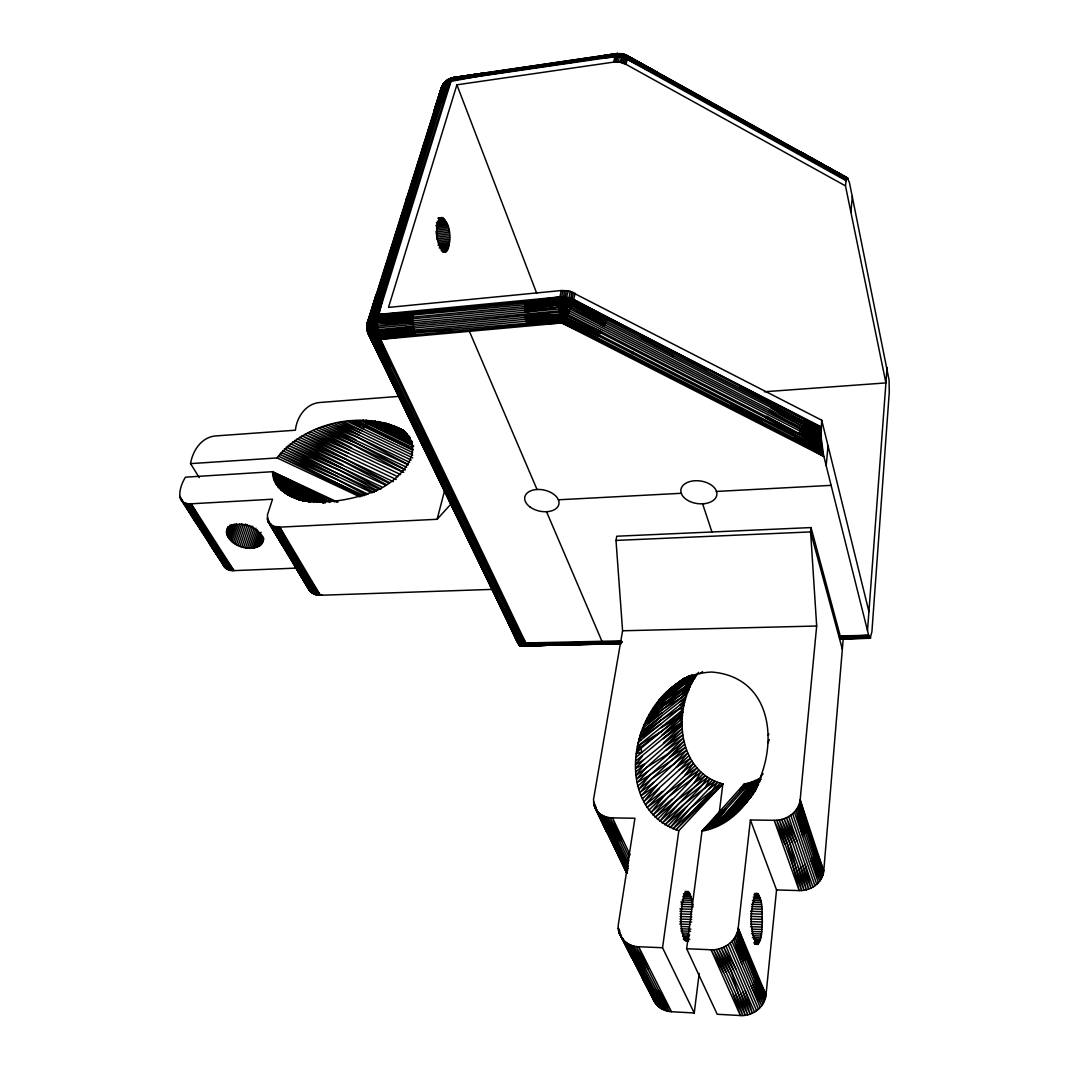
<?xml version="1.0" encoding="UTF-8"?>
<svg xmlns="http://www.w3.org/2000/svg" width="1069" height="1069" viewBox="0 0 1069 1069"><rect width="100%" height="100%" fill="white"/><g stroke="black" fill="none" stroke-linecap="round" stroke-linejoin="round"><path stroke-width="1.5" d="M621.276 54.105L616.96 53.584L453.831 77.489L449.675 78.745L445.853 81.658L449.661 78.759L452.775 77.97L482.667 73.347M719.143 813.603L722.858 783.938C675.541 771.324 672.12 706.088 698.538 672.374M762.371 921.999C761.489 912.873 763.894 899.871 756.745 893.296C749.396 907.728 749.035 930.618 757.24 944.502C762.905 939.09 761.422 929.268 762.371 921.999L750.826 921.585M828.649 167.793L847.329 177.761L849.467 182.679L889.074 379.976L889.274 392.243L871.903 631.792L870.206 638.273L868.669 635.293L823.464 454.819L820.979 435.911L821.727 420.224L570.165 291.289L561.359 290.527L388.501 307.404L456.904 84.812L613.686 62.109L620.02 62.243L626.006 64.367L845.485 185.872L885.92 382.916L764.375 391.762M616.88 851.405L626.634 872.491L594.952 807.603L593.482 799.706L622.586 630.777L615.998 540.42L616.76 536.224L811.037 527.565L810.596 531.921L816.676 626.02L800.16 799.853C798.824 812.28 786.076 820.658 774.17 820.324L750.411 819.976L776.548 889.929L766.005 994.865C764.829 1007.225 752.482 1016.405 740.389 1015.537L717.205 1014.254L686.659 948.737L702.012 831.094C775.132 818.72 799.906 679.162 711.807 672.054C637.271 674.499 601.272 804.329 678.828 830.693L722.858 783.938L712.622 790.071L690.547 808.03L670.196 827.713L686.672 806.694L712.368 780.183M441.577 217.501C433.386 225.305 435.551 246.364 445.412 252.017C452.628 244.988 451.693 217.007 438.343 217.876M491.58 589.407L320.353 595.273L315.529 594.738L309.703 590.943L268.172 521.846L267.384 515.017L272.542 499.21L191.164 503.806C174.194 505.036 179.792 485.914 185.498 477.162L272.475 471.696L337.096 501.896M845.485 185.872L846.14 179.686L657.194 74.937L625.726 58.568L615.797 56.457C613.873 53.811 619.659 53.423 616.96 53.584M620.621 643.632L520.817 645.89L519.146 645.035L368.578 334.383L367.014 329.038L367.215 323.386L376.047 295.031M821.072 426.772L568.721 297.703L561.626 296.835L559.608 298.358L378.132 315.783C367.709 318.148 362.177 333.007 373.014 338.432L521.512 645.743L545.444 645.275M376.622 293.895L366.934 325.791M381.793 361.563L368.578 334.383C365.692 328.036 373.816 324.201 377.437 320.566L385.081 288.75L450.183 80.736L481.264 74.883L619.192 54.559L627.423 56.67L686.846 89.689M573.532 292.438L572.102 298.866L573.345 301.017L821.005 427.44L573.692 299.614L559.889 296.941L378.506 314.406L374.15 315.462L377.344 325.323C373.803 327.702 368.858 331.069 369.58 335.947C366.266 330.922 372.84 326.139 376.595 323.72L377.437 320.566L375.272 315.008L381.994 289.619L446.815 82.179L480.876 75.739L619.085 55.281L625.459 56.804L657.194 74.937M621.183 643.632L519.922 645.836L370.462 336.468L372.373 331.778L376.756 327.849L377.424 325.992L376.595 323.72M821.446 442.005L568.574 312.683L561.145 312.081L377.811 329.68L373.495 333.194L371.651 337.697L383.45 363.34M483.188 73.186L451.88 77.943L447.617 79.868L444.45 83.649L371.237 316.852C369.233 323.466 374.056 330.735 378.92 334.944L562.027 317.827L564.86 318.415L571.046 307.471L572.703 299.814M440.642 91.84L441.056 91.279L440.695 92.883L441.711 86.763L445.118 82.754L444.504 83.983C438.21 90.745 446.227 78.919 449.661 78.759M616.826 61.908L617.869 53.517L453.283 77.649C455.741 77.048 447.497 78.839 447.203 81.939M867.507 630.643L887.07 367.469M566.637 290.608L561.412 310.17L560.463 318.295L561.826 322.945L823.865 456.49L793.198 439.466L562.775 321.796L526.322 323.266L378.212 336.2C373.161 331.751 368.124 324.735 370.168 317.707L378.306 291.864L371.237 316.852C364.048 322.223 366.72 333.408 373.014 338.432L384.519 364.075L520.817 645.89L525.801 642.977L621.49 640.839M843.16 639.503L823.745 870.994C822.689 882.86 810.583 891.118 799.184 890.584L776.548 889.929M571.875 291.81L568.574 312.683L566.891 311.226L559.621 309.93L559.181 308.954L559.221 301.565L560.691 297.489L563.403 296.861L564.86 290.447M826.15 465.603L828.061 445.907M850.871 212.063L852.394 196.429M846.14 179.686L846.301 178.924L830.96 170.385L627.329 58.261L625.98 55.147L657.154 72.665M381.219 360.534L368.177 333.287L368.07 329.64M750.411 819.976L738.198 928.119C736.715 941.067 723.686 950.461 711.019 949.766L686.659 948.737M226.334 532.095C232.481 516.674 261.985 526.108 262.987 541.221C255.691 556.655 221.042 544.575 227.924 527.498M618.43 62.015L619.699 53.984M650.567 992.807L641.868 976.785L652.691 997.845C655.163 1005.916 663.208 1011.394 671.506 1011.728L694.249 1012.984L699.179 973.431M377.611 293.775L442.192 85.934M568.414 290.875L565.113 301.298L561.345 321.515L379.027 338.045C372.84 333.969 367.175 326.392 369.259 318.656L442.579 85.56L444.103 82.968L448.606 79.24M562.374 297.663L559.314 310.879L560.103 316.531L562.027 317.827M694.249 1012.984L662.539 947.735L678.828 830.693M820.885 429.658L606.898 319.818L573.345 301.017L572.449 303.062L559.581 300.563L559.608 298.358L524.785 303.075L376.034 316.985M570.165 291.289L566.396 313.097L564.739 319.123L561.826 322.945L380.551 339.381L374.337 338.886L371.678 336.869M367.936 320.794C365.892 328.49 371.397 336.134 378.119 339.421L379.655 337.336C378.052 330.227 371.17 324.976 371.718 317.159L445.573 82.861L449.795 79.079L482.159 73.681M441.764 89.261L441.991 87.818L434.041 111.376L440.602 91.573M367.549 321.969L367.322 324.468L442.753 84.812M566.958 297.302L567.612 298.505L562.775 321.796L597.611 337.964L823.09 453.042M619.579 56.924L621.196 53.584L624.537 54.385L656.647 71.93M622.719 54.907L622.92 53.878L620.02 62.243M624.59 63.659L625.726 58.568L625.098 57.632L617.374 56.216L447.978 80.843L444.183 82.928M607.326 318.295L573.692 299.614L575.122 293.187M626.006 64.367L627.129 59.263L625.098 57.632L624.256 57.967L623.12 63.071M621.583 62.59L622.733 57.499L622.118 56.563M561.626 296.835L563.096 290.421M615.25 61.949L616.412 56.857L617.374 56.216M560.691 297.489L559.889 296.941L561.359 290.527M613.686 62.109L614.849 57.018L616.412 56.857M443.595 84.531L444.918 82.26L436.86 105.564L443.595 83.916L446.815 82.179L439.052 103.853M413.703 326.392L378.105 331.497L374.738 334.544L373.014 338.432M483.749 73.226L453.831 77.489L448.165 81.618L383.49 289.124L376.849 314.633C364.89 318.722 364.716 333.662 375.767 339.22L523.075 645.035L621.049 642.937M268.172 521.846L273.37 526.242L279.811 527.151L437.141 519.28L444.637 490.377M442.74 87.244L443.114 85.841L441.738 87.15L434.268 110.094M367.402 322.557L369.714 318.963L373.803 315.502L380.631 290.247L389.891 264.39M379.388 291.009L371.718 317.159M846.301 178.924L847.062 177.695M423.618 146.6L427.226 134.173L396.853 230.73M371.237 313.07L395.864 233.897M375.446 297.503L367.322 324.468L375.66 296.247M622.733 57.499L624.537 54.359L656.954 72.211L624.363 54.933L616.132 54.038L604.132 55.548M435.243 107.662L441.858 86.642M437.408 103.452L438.824 98.923M375.727 315.769L378.506 314.406L451.105 80.91L453.283 77.649M441.297 87.792L434.669 108.851L441.738 87.15M427.707 132.636L433.506 114.223M565.902 314.927L797.568 434.108L821.807 445.118L567.652 314.38L560.918 313.965L378.105 331.497C377.223 326.74 370.649 319.03 373.803 315.502L391.361 263.883M383.49 289.124L374.297 316.598M385.081 288.75L377.237 315.008L378.132 315.783L413.703 313.698M406.287 198.954L406.688 197.725M258.711 546.566L262.266 535.81M259.861 545.898L262.894 536.678M260.836 545.137L263.375 537.453M261.651 544.268L263.682 538.121M262.279 543.333L263.749 539.23M254.475 547.876L259.567 532.549M256.012 547.555L261.09 532.215M257.429 547.114L261.491 534.834M249.318 548.116L255.972 528.206M251.108 548.156L257.241 529.77M252.832 548.076L258.444 531.226M245.616 547.662L252.818 526.229M247.473 547.943L254.155 528.046M241.875 546.727L249.104 525.307M243.732 547.248L250.961 525.828M236.53 544.522L243.291 524.638M238.253 545.364L245.523 523.944M240.031 546.085L247.286 524.679M433.987 112.686L438.637 98.976M233.363 542.624L239.63 524.264M234.886 543.613L241.674 523.73M229.514 539.284L234.779 523.984M230.663 540.446L236.436 523.623M231.946 541.555L237.706 524.732M226.655 534.46L229.835 525.267M227.096 535.663L230.797 524.946M227.737 536.892L231.96 524.638M228.539 538.095L233.283 524.318M768.183 742.701L769.266 739.561M226.468 530.972L227.844 526.843M226.401 533.257L228.512 527.137M437.889 104.655L445.573 82.861L446.815 82.179M425.422 147.348L433.6 124.685M440.334 103.185L447.978 80.843L450.784 78.451L454.218 77.837L453.015 77.81M441.724 102.624L449.074 80.709M602.969 57.085L615.784 55.575M199.275 477.602L190.536 463.625C192.661 450.557 201.72 436.847 215.978 435.911L295.418 430.206C296.794 416.883 306.068 403.347 320.272 402.465L399.499 396.318M443.194 102.21L451.105 80.91M399.058 239.242L408.131 214.775M442.352 86.455L443.408 84.023M367.749 321.675L368.511 319.684C366.386 328.023 372.827 336.788 380.551 339.381L415.841 334.918M376.194 339.261L379.014 335.425M625.739 56.136L625.098 57.632M641.427 732.332L640.037 735.619L640.972 736.26L679.657 705.233L685.63 699.166L680.084 701.585L641.186 732.078L661.497 716.364L640.037 735.619L661.07 720.145L683.973 705.647M625.726 58.568L627.423 56.67L626.127 55.053M768.17 735.312L768.892 733.949M695.117 765.805L665.479 794.12L650.901 812.614L668.7 796.712L700.903 772.179L694.369 782.655L705.233 775.8L679.149 803.354L662.245 823.21L682.864 805.131L705.086 787.759L709.91 778.873L679.149 803.354L659.773 821.38L675.555 801.349L707.531 777.404L701.424 786.263L664.811 824.867L686.672 806.694L667.47 826.377M712.622 790.071L717.499 782.374L708.827 789.029L690.547 808.03L673.002 828.876L722.858 783.938L675.889 829.878L694.489 809.126L720.145 783.23M749.89 782.615L747.004 783.43L743.396 789.857L752.763 781.626L749.89 782.615L726.399 809.046L711.513 828.408L758.442 779.181L752.763 781.626L714.653 827.152L754.153 785.862L758.442 779.181L761.222 777.738M190.536 463.625L277.098 457.933C305.587 421.854 362.979 409.454 403.855 430.74M442.245 85.707L444.103 82.968M446.161 82.3L446.895 81.204M635.627 761.101L680.953 723.66L682.022 722.069L680.245 719.998L682.423 715.495L660.909 727.802L682.81 712.208L679.496 712.609L637.338 746.456M640.972 736.26L639.008 739.2L640.772 740.229L679.456 708.907L684.748 702.4L679.657 705.233M739.654 790.726L744.104 784.098L747.004 783.43L705.193 830.386L726.399 809.046L708.359 829.491M632.26 353.732L633.289 352.249M682.81 712.208L679.75 716.31L641.106 748.206L636.71 750.104L640.825 744.211L661.177 731.637L682.423 715.495L661.684 735.472L682.022 722.069L662.433 739.28L682.009 725.343L680.953 723.66M442.579 85.56L444.397 83.208M367.215 323.386L440.949 89.168M376.756 327.849L559.314 310.879L559.875 308.006L569.176 309.81L570.285 309.208L821.086 437.902M757.974 783.403L760.941 779.448M688.93 755.743L656.794 785.261L641.119 795.683L654.268 782L673.844 764.108L686.539 750.171L649.792 775.092L638.901 789.243L651.93 778.606L685.523 747.258L669.528 757.48L638.006 785.915M516.888 640.999L508.603 623.628L517.717 642.696L368.177 333.287L367.028 328.223L369.874 323.159L376.435 318.321L524.598 304.732L559.394 299.908L560.116 298.973L573.345 301.017M681.367 906.539L693.006 906.926C685.202 859.823 673.243 937.339 687.942 941.495M708.827 789.029L714.907 781.359L705.086 787.759M758.282 784.285L756.224 786.878L758.389 784.552M642.416 756.144L635.547 764.749L643.431 760.072L682.116 728.59L664.611 746.763L635.801 771.965M761.088 776.281L763.066 773.796M747.071 788.762L755.623 780.477L717.767 825.736L737.557 804.93L723.86 822.382L759.351 781.827M755.168 790.753L750.238 796.806L755.609 790.632M757.507 786.463L754.34 790.272L756.518 787.973M675.555 801.349L655.123 817.291L690.988 780.53L698.872 770.174L647.133 807.429L681.701 773.061L691.79 760.981L678.909 770.228L643.872 801.763L656.794 785.261L642.429 798.77M752.79 793.773L738.091 811.264L753.511 793.599L740.71 808.605L751.039 796.686M748.006 799.919L753.004 793.973M750.679 797.06L745.681 802.939L750.932 796.833M752.349 793.586L756.625 788.588M743.249 805.839L750.799 797.02M756.251 788.708L732.612 816.155M443.421 83.81L446.642 80.522M442.873 84.745L443.595 83.916M757.467 785.889L729.753 818.386L747.592 798.77L735.392 813.776L750.638 796.285M659.52 788.374L645.435 804.65L662.419 791.327M720.827 824.146L760.219 778.9M376.488 332.726L414.371 330.054L560.744 315.809L565.381 316.718L566.69 316.036L601.633 331.804M744.104 784.098L702.012 831.094L722.51 809.928M437.141 519.28L451.385 503.552M756.264 788.12L726.84 820.457L741.017 803.113L758.549 784.432M367.843 332.245L366.908 326.553M643.431 760.072L635.601 768.37L644.687 763.947L636.135 775.533L646.157 767.742L682.744 735.004L664.611 746.763L682.369 731.811M757.507 784.098L759.792 781.68M684.641 744.278L669.528 757.48L683.879 741.245L647.867 771.471L637.244 782.508L649.792 775.092M678.909 770.228L690.307 758.415L676.289 767.235L687.674 753.004L673.844 764.108L651.93 778.606L639.943 792.503L654.268 782M450.183 80.736L451.853 79.119L481.691 74.202L617.561 54.078M657.395 819.402L703.014 774.05M754.153 785.862L760.7 779.381M638.113 742.808L640.772 740.229M648.963 810.088L665.479 794.12M679.496 712.609L683.332 708.921L679.456 708.907M663.408 743.049L682.009 725.343M569.176 309.81L568.668 311.68L566.891 311.226M635.855 757.44L682.156 718.782M443.448 84.558L445.265 82.634M450.062 79.734L481.264 74.883M820.979 435.911L571.046 307.471L560.183 306.108L559.1 307.044L524.518 312.201M661.07 720.145L639.008 739.2L660.869 723.967M680.084 701.585L686.632 695.972M668.927 695.144L652.558 708.921L696.707 675.073L687.287 681.127L654.602 705.928M672.054 799.131L652.959 815.019L668.7 796.712L696.948 768.05L684.654 775.72L693.407 763.44L681.701 773.061M692.832 675.114L656.754 703.028M642.469 728.577L687.741 692.819M647.012 718.421L691.763 683.666M687.193 677.278L661.31 697.536L690.053 676.142L666.187 692.498L684.561 678.521M648.763 715.174L693.313 680.739M684.427 678.254L679.523 682.102L684.815 678.24M684.935 678.414L682.343 680.432L688.516 676.089M687.287 681.127L696.039 674.312M682.623 679.39L676.744 683.906L684.347 678.227M679.67 681.768L668.726 690.16L687.193 676.958M685.216 678.895L688.743 676.209M376.435 318.321L377.825 317.279L413.476 315.328M682.557 679.443L671.345 687.942L679.684 681.728M636.71 750.104L661.177 731.637M674.018 685.857L684.721 677.946M663.702 694.957L675.541 686.084M692.966 675.301L673.136 688.957L658.985 700.222L670.931 691.977M688.102 677.519L691.884 674.766M567.612 298.505L568.721 297.703M666.04 750.425L683.251 738.144L667.671 753.992L646.157 767.742L636.616 779.047L647.867 771.471M699.914 673.523L702.587 671.639M685.55 684.307L694.957 677.866L684.013 687.594L667.136 698.431L650.607 712.007L665.559 701.839M662.165 712.622L643.872 725.129L690.32 686.659L682.703 690.975M617.989 56.831L618.964 56.163M820.858 431.315L572.369 304.104L560.931 302.447L559.114 303.315L413.329 317.065L377.598 318.883C373.442 322.33 364.917 326.513 368.177 333.287M445.733 81.311L448.86 79.908L480.876 75.739M820.872 433.079L571.755 305.761L560.53 304.251L524.438 310.251L377.357 324.148L413.315 322.624M569.349 298.892L570.445 298.224M563.457 318.108L795.416 437.007L822.395 449.207L599.642 335.065L564.739 319.123L526.322 323.266M446.735 80.656L448.846 79.881M571.046 299.333L572.102 298.866M617.428 55.334L619.192 54.559M444.504 83.983L445.546 83.529M450.784 78.451L614.581 54.345M626.888 57.606L657.261 73.28L846.474 178.336M561.385 300.75L524.478 306.509M449.982 79.747L451.853 79.119M522.647 644.954L519.668 645.743L500.386 606.778M448.646 79.413L450.971 78.932M619.632 53.624L603.718 55.882L617.481 54.626M375.9 326.259L559.181 308.954M604.573 55.401L617.748 53.517M626.487 58.407L627.329 58.261M458.761 77.569L461.955 77.062M465.149 76.54L468.342 76.019M473.139 75.244L476.333 74.723M479.527 74.202L484.31 73.427M458.828 77.623L462.089 77.142M473.487 75.485L476.747 75.004M481.691 74.202L452 78.291M375.941 322.157L524.425 308.353L559.114 303.315L560.53 304.251M413.997 328.25L378.479 333.247L376.074 335.813L374.337 338.886L385.722 364.676M378.92 334.944L414.371 330.054M847.623 178.029L626.087 55.013L847.931 178.483M379.415 336.535L414.799 331.778L451.706 330.08M525.039 301.511L559.889 296.941M378.212 336.2L379.963 338.018L415.293 333.408M541.328 66.104L571.608 62.483M334.811 501.949L272.475 471.696C278.621 512.559 340.356 503.499 367.87 493.464C395.276 487.21 436.446 445.466 395.102 426.518L404.042 430.847M438.985 217.942L442.219 217.568M438.023 218.37L442.86 217.809M438.678 218.811L443.515 218.25M439.332 219.412L444.169 218.851M438.37 220.374L444.798 219.626M437.395 221.483L445.426 220.561M436.393 222.74L446.027 221.63M436.967 223.955L446.601 222.86M435.898 225.479L447.136 224.196M436.406 226.935L447.63 225.653M436.86 228.472L448.085 227.189M437.261 230.089L448.472 228.819M436.005 231.96L448.82 230.503M436.299 233.683L449.114 232.24M436.526 235.434L449.341 233.991M436.686 237.198L449.501 235.755M436.793 238.948L449.595 237.518M438.424 240.485L449.635 239.242M438.384 242.169L449.595 240.926M438.29 243.772L449.501 242.543M438.116 245.309L449.341 244.079M439.493 246.565L449.114 245.509M439.199 247.901L448.82 246.845M440.455 248.917L448.472 248.048M441.657 249.812L448.071 249.104M441.203 250.721L447.63 250.026M442.312 251.309L447.123 250.787M443.368 251.723L446.588 251.375M442.793 252.137L446.014 251.79M298.331 570.712L312.789 593.616L273.37 526.242L315.529 594.738L288.897 550.054L276.403 527.017L304.037 573.051L318.682 595.246L321.983 594.885M603.33 56.39L615.41 55.2M375.366 320.647L413.329 317.065M524.785 303.075L559.394 299.908M524.598 304.732L559.221 301.565L560.931 302.447M524.425 308.353L559.074 305.146L560.183 306.108M524.438 310.251L559.1 307.044L559.875 308.006M602.662 57.94L614.849 57.018M378.506 314.406L414.01 312.175M526.817 324.829L561.826 322.945L596.609 339.234M558.379 499.798L681.407 493.29M716.377 491.446L831.107 485.366M377.437 320.566L413.249 318.869M525.881 321.595L560.878 319.952L562.708 321.275L563.751 320.513L598.627 336.561M543.987 644.059L523.075 645.035L517.089 630.269L376.502 338.526M377.357 322.33L413.249 320.727M839.352 636.63L868.669 635.293L840.221 635.921L811.037 527.565M525.494 319.818L560.463 318.295L561.786 319.497M615.998 540.42L810.596 531.921L842.345 649.204M525.16 317.974L560.103 316.531M555.533 644.246L558.793 644.099M839.633 637.418L868.923 636.189L839.392 636.763M524.879 316.077L559.782 314.687L560.744 315.809M296.354 568.107L233.964 570.632C229.1 571.06 223.381 568.347 222.673 563.069M841.544 637.979L869.177 636.924L839.659 637.525M555.078 644.701L573.037 644.046M529.329 645.155L521.124 645.422L538.856 645.128M621.33 643.378L521.512 645.743L373.201 337.203M840.488 638.794L869.698 637.939M502.951 609.37L519.668 645.743L542.103 645.128M622.586 630.777L816.676 626.02M621.998 641.587L524.852 643.792L378.506 338.739M622.265 642.322L523.944 644.487L517.089 630.269M848.118 637.979L862.777 637.659M555.412 644.407L571.461 644.059M604.266 643.338L619.058 643.017M520.389 645.596L540.286 645.155M870.701 637.912L840.234 638.567L869.431 637.512L841.584 638.099M840.515 638.821L870.46 638.18M545.938 645.355L520.202 645.89L511.142 627.61M616.532 53.731L617.655 53.704M842.666 638.808L870.206 638.273M544.949 645.035L522.26 645.462L514.416 629.574M519.668 645.743L546.433 645.262L520.202 645.89L512.131 628.385M572.81 644.674L600.965 644.153M572.329 644.433L522.26 645.462L515.712 629.988M599.148 642.843L621.316 642.803M571.407 643.458L599.589 643.404M598.72 642.108L620.889 642.188M518.518 630.429L525.801 642.977L543.52 643.338M451.88 77.943L452.775 77.97M685.162 891.426L688.396 891.533M754.514 893.51L757.841 893.617M685.777 891.987L688.997 892.081M755.048 894.072L758.375 894.178M684.761 892.735L689.599 892.882M753.926 894.833L758.896 894.994M683.479 893.737L690.16 893.938M754.433 895.902L759.404 896.049M684.026 895.02L690.694 895.221M753.257 897.158L759.872 897.359M682.864 896.477L691.202 896.731M753.712 898.682L760.326 898.882M683.332 898.174L691.656 898.441M752.469 900.352L760.74 900.619M682.075 900.018L692.071 900.339M752.857 902.276L761.115 902.53M680.793 902.022L692.431 902.396M751.547 904.307L761.449 904.628M681.1 904.214L692.752 904.601M751.828 906.539L761.729 906.859M752.068 908.891L761.97 909.225M679.897 908.904L691.536 909.291M750.612 911.282L762.157 911.683M680.031 911.389L691.67 911.79M750.745 913.808L762.291 914.209M680.098 913.928L691.75 914.329M750.826 916.387L762.384 916.788M680.111 916.494L691.75 916.895M750.852 918.993L762.411 919.393M680.058 919.046L691.696 919.46M679.924 921.572L691.59 921.986M750.732 924.137L762.291 924.565M679.75 924.03L689.746 924.404M750.585 926.649L762.157 927.077M681.167 926.476L689.505 926.796M752.041 929.135L761.97 929.495M680.859 928.761L690.868 929.135M751.788 931.446L761.716 931.821M680.913 930.925L690.574 931.286M751.494 933.625L761.435 933.999M682.116 932.983L688.57 933.224M752.803 935.709L761.101 936.043M683.278 934.854L689.719 935.108M752.416 937.566L760.714 937.887M682.77 936.484L689.238 936.738M753.658 939.29L760.3 939.544M683.853 937.967L688.703 938.154M754.861 940.787L759.845 940.987M683.278 939.157L689.759 939.41M754.367 942.003L759.364 942.203M684.307 940.172L687.554 940.292M753.859 942.965L758.856 943.165M685.323 940.934L688.556 941.054M755.102 943.753L758.335 943.874M754.567 944.194L757.787 944.328M662.539 947.735L638.661 946.733C626.835 946.84 616.132 935.602 618.47 923.643L634.933 818.239L612.497 817.905C605.401 817.892 598.012 814.244 594.952 807.603L607.299 832.845L595.914 809.38M619.379 53.637L621.276 53.744M559.421 311.854L561.145 312.081M621.116 53.771L624.483 54.572M411.806 441.35L369.687 421.092L365.986 420.398L412.073 443.274M487.571 571.474L488.974 571.741M368.551 333.702L371.651 337.697L384.519 364.075M434.148 462.904L435.537 463.278M335.212 501.241L338.031 502.029M368.511 422.322L362.939 420.344L367.268 423.712L413.783 446.067M412.567 449.955L364.663 426.959L353.585 420.692L365.999 425.262L412.447 447.577M322.25 501.909L325.136 503.058M406.648 467.287L354.574 442.446L319.03 428.175L405.124 469.879M412.687 455.127L361.897 430.78L340.851 422.322L360.467 432.892L412.701 457.906M393.298 481.651L345.741 459.122L297.129 438.838L388.929 483.148M380.911 488.974L341.652 467.941L288.242 445.372L379.054 489.121M397.668 476.654L348.628 453.35L304.785 434.415L347.171 456.222L396.211 479.487M494.653 590.529L495.869 591.063M360.467 432.892L337.67 422.923L359.024 435.123L411.204 460.084M330.294 499.851L272.475 473.5L329.84 501.922L272.902 477.001L325.016 501.749M304.598 500.933L301.658 499.637L304.652 501.04M771.163 406.006L802.619 424.086L820.858 432.183L739.668 386.297L821.005 427.44M408.171 464.788L325.11 426.13L405.245 469.665M317.119 502.083L275.521 483.616L314.086 501.842M324.923 501.829L273.33 478.712L323.319 502.844M359.852 420.371L367.268 423.712M402.131 471.83L313.15 430.486L350.097 450.53L400.634 474.569M306.242 501.12L280.439 489.482L304.077 500.599M794.32 438.303L822.729 451.158L795.416 437.007M347.171 456.222L302.153 435.845L389.223 482.533M313.952 502.083L276.537 485.166L310.959 501.615M310.09 502.042L307.177 500.72L310.144 502.189M803.14 422.429L820.872 430.473L803.567 420.825L820.912 428.883L803.888 419.289L820.952 428.134M565.381 316.718L565.728 317.613L600.644 333.475M386.096 485.379L292.478 442.031L341.652 467.941M303.476 500.973L299.039 498.956L303.569 501.107M798.583 432.531L821.553 443.047L799.532 430.887L821.339 440.976L769.239 411.084M323.226 502.951L273.918 480.382L318.589 502.256M304.13 500.933L282.016 490.818L302.781 500.626M310.838 501.896L277.699 486.662L309.957 502.203M299.601 499.985L287.508 494.412L299.146 499.851M412.006 441.711L365.986 420.398L412.18 443.167M302.901 500.947L283.713 492.087L300.082 499.824M347.238 421.333L412.634 452.468M285.543 493.277L298.839 499.464M289.592 495.468L296.955 498.902M272.608 475.264L329.84 501.922M274.653 482.025L316.932 501.722M278.996 488.105L308.42 501.802M569.456 310.945L800.427 429.203L821.166 438.918L801.242 427.493L821.032 436.9L770.615 407.663M409.213 436.232L377.651 421.467L410.042 437.355M334.503 423.618L359.024 435.123L331.337 424.38L409.694 462.383M412.166 443.461L362.939 420.344L412.594 445.252M322.05 427.119L354.574 442.446M376.355 491.326L284.448 448.846L337.951 476.68L372.212 492.809M368.124 494.266L281.12 452.428L337.951 476.68L282.724 450.624M364.101 495.669L278.314 456.075L360.587 496.19M277.098 457.933L360.119 496.911M404.002 431.235L401.049 429.832L403.922 431.235M409.561 437.475L374.818 421.066L410.309 438.744M310.291 431.742L350.097 450.53L307.498 433.052L348.628 453.35M299.601 437.315L345.741 459.122M290.3 443.675L381.807 486.903M403.133 430.981L388.167 423.872L404.309 431.729M405.178 432.437L385.668 423.15L406.26 433.292M383.076 422.509L407.169 434.054M371.932 420.758L410.322 439.118M392.898 425.556L403.173 430.433M399.178 428.656L403.668 430.82M390.586 424.674L405.231 431.756M801.977 425.769L820.925 434.949M397.2 427.547L403.026 430.379M380.404 421.948L408.264 435.43M412.006 441.403L368.979 420.531L369.687 421.092M353.585 420.692L412.674 449.889M404.389 432.397L407.302 433.854M344.044 421.787L361.897 430.78M572.61 301.391L572.904 302.514L606.898 319.818M793.198 439.466L823.464 454.819M342.975 464.988L294.75 440.415L344.352 462.049L386.417 484.671M362.485 495.976L279.65 454.245L336.815 479.54L366.092 495.041M565.728 317.613L599.642 335.065M800.427 429.203L821.246 439.934M356.725 420.491L412.768 449.688M351.581 447.764L316.063 429.297L353.077 445.065L403.735 472.324M573.692 299.614L707.077 369.553M356.057 439.907L328.21 425.221L357.54 437.462L408.291 464.601M802.538 153.883L846.381 178.603L827.941 167.913M374.137 492.448L286.278 447.096L340.37 470.868L376.769 490.337M833.7 171.027L836.586 172.577M839.459 174.127L848.091 178.777L801.055 152.186M802.619 424.086L820.898 434.001M802.311 153.228L846.808 177.801L801.576 152.373M638.246 62.643L643.899 65.784M646.718 67.36L649.551 68.924M627.129 59.263L846.02 180.634L802.645 154.684M657.261 73.28L625.94 55.601M627.423 57.392L657.275 74.042M830.586 168.915L846.688 177.935M833.406 171.013L838.871 174.1M572.904 302.514L606.377 321.422M630.202 356.351L563.069 319.751M605.762 323.105L570.686 302.54M640.505 337.069L673.283 355.763M731.129 404.202L762.344 421.988M605.067 324.829L570.392 304.277M604.306 326.579L571.046 307.471L570.044 306.081M765.564 417.752L796.512 435.604L822.088 447.189L766.567 416.162M830.96 170.385L846.22 179.285L830.987 171.334L846.073 180.14M615.116 56.029L615.797 56.457M367.509 330.628L373.936 343.844M376.462 330.334L378.105 331.497M462.81 527.592L463.826 528.353M559.528 312.803L560.918 313.965M379.027 338.045L380.551 339.381L525.801 642.977M566.396 313.097L567.652 314.38M369.42 335.132L370.462 336.468M620.554 56.283L621.169 57.151M218.651 548.972L233.964 570.632L191.164 503.806L204.379 526.71L232.374 570.619L217.087 548.838L187.957 503.686L229.421 570.151L185.111 502.964L226.869 569.109L182.772 501.668M563.403 296.861L564.098 297.89M212.985 547.502L228.085 569.697L214.228 548.09M210.566 544.094L212.41 546.807M216.285 553.542L195.56 521.819M218.116 556.268L221.751 561.706L219.185 557.644M305.707 573.198L320.353 595.273L279.811 527.151L292.184 550.522L318.682 595.246M209.457 543.827L222.953 564.312M623.641 57.018L624.256 57.967M204.379 526.71L189.52 503.82L215.604 548.544L230.851 570.458L217.087 548.838M201.293 526.295L186.487 503.405L199.916 525.854M183.146 501.749L179.672 496.39L195.119 521.619M184.87 504.421L186.607 507.094M189.2 511.116L196.188 521.926M198.66 525.267L183.881 502.39L197.538 524.545M198.874 526.095L202.455 531.654M204.246 534.433L206.932 538.589M211.862 546.767L225.786 568.374M180.407 498.795L224.851 567.519M209.591 542.731L212.21 546.793M214.816 550.869L216.566 553.582M299.641 571.621L314.099 594.257L300.99 572.249M309.703 590.943L295.752 567.759M296.594 567.946L294.857 565.18L296.514 567.946M295.204 566.517L308.447 588.591M292.184 550.522L278.074 527.164L302.46 572.73L317.065 595.072L304.037 573.051M288.897 550.054L274.827 526.696L287.414 549.586M658.825 990.642L671.506 1011.728L638.661 946.733L647.854 969.008L669.154 1011.474L656.46 990.188L633.797 946.038L652.01 988.544L662.566 1009.35L649.979 987.395L627.262 943.246L636.977 964.385L658.798 1006.878M286.051 548.972L272.02 525.627L284.835 548.197M282.109 543.947L283.806 546.78M285.517 549.613L292.305 560.931M310.585 591.959L267.638 520.616L282.149 545.11M311.613 592.854L267.29 519.307L281.615 543.867M298.157 570.712L299.814 573.465M301.471 576.231L308.086 587.282L307.912 585.919M654.175 989.48L664.664 1010.285L652.01 988.544L640.932 966.91L631.498 945.33L654.175 989.48L666.856 1010.993L656.46 990.188M565.18 297.022L565.848 298.171M267.13 517.931L268.8 520.83M270.457 523.716L272.114 526.616M273.784 529.502L276.27 533.845M277.94 536.745L279.597 539.645M648.108 986.032L660.602 1008.214L649.979 987.395M735.806 968.902L723.66 947.228L752.376 1013.225L745.32 990.91L725.971 946.025M733.494 970.104L721.241 948.216L750.091 1014.16L743.062 992.085M642.937 977.507L641.32 974.594L650.7 992.901M728.564 971.801L716.177 949.486L745.293 1015.323L731.076 971.08L718.729 948.965L747.712 1014.855L740.683 993.034M726.011 972.296L713.598 949.753L742.835 1015.55L735.713 994.223M460.632 524.719L461.207 525.761M627.703 868.576L613.245 838.59L603.718 816.035L627.65 865.102M723.432 972.523L711.019 949.766L740.389 1015.537L733.174 994.437M490.39 586.24L490.965 587.282M751.213 986.179L761.769 1005.635L733.615 939.277L741.806 964.091L760.233 1007.492M624.202 861.28L628.064 868.429M600.056 813.87L627.824 870.179M752.79 984.255L763.092 1003.657L735.031 937.219L743.423 962.153M642.656 978.897L652.691 997.845L652.143 995.72M606.671 830.145L605.134 827.179L616.158 849.922L593.736 803.781L604.413 825.722L603.076 822.689M610.519 837.535L612.069 840.501M754.153 982.197L764.175 1001.559L736.207 935.041L744.812 960.069M647.854 969.008L636.202 946.506L645.449 968.541M619.713 931.032L618.27 928.226L619.659 931.126M620.728 934.68L618.55 930.484L620.688 934.827M622.171 937.473L630.135 952.853L627.343 947.067M640.932 966.91L629.307 944.395L638.874 965.748M625.392 941.896L636.977 964.385M623.695 940.346L657.168 1005.354M622.198 938.635L655.725 1003.671M654.495 1001.853L619.098 932.676L631.458 957.196M499.143 603.437L502.938 610.867M569.643 307.939L570.285 309.208M380.604 358.222L389.985 376.729M392.911 383.664L368.631 333.555L379.909 356.779M622.118 937.713L630.67 955.071M756.144 977.788L765.645 997.15L737.797 930.458L755.275 980.046L765.03 999.381L737.129 932.783L745.962 957.877M509.579 625.779L518.652 644.286L510.301 626.741M629.12 856.91L610.185 817.758L619.405 840.956L628.919 860.812M619.405 840.956L607.927 817.397L617.227 840.368L628.144 863.071M617.227 840.368L605.776 816.823L615.169 839.579M368.631 332.352L373.549 342.494M613.245 838.59L601.807 815.046L611.468 837.401M626.875 873.146L594.23 805.732L606.337 831.054M369.887 336.321L519.146 645.035M598.48 812.534L627.196 871.769M597.09 811.024L627.276 873.239M622.452 860.091L627.383 870.313M618.323 855.561L626.675 872.905M626.1 862.269L628.198 866.652M756.758 975.489L766.005 994.865L738.198 928.119L747.485 953.267M630.135 854.959L612.497 817.905L621.664 841.303M377.277 351.033L379.949 356.779M593.482 801.763L596.221 807.75M794.761 842.105L784.098 818.667L808.618 889.101L802.899 865.583L786.423 817.705L796.993 840.942L812.934 887.096M792.423 843.053L781.666 819.415L806.32 889.796L800.601 866.505M508.911 622.706L516.18 639.209L508.336 622.452L515.579 637.338L515.098 635.4M520.817 645.89L505.263 610.559M785.007 844.55L774.17 820.324L799.184 890.584L787.519 844.283L779.194 819.95L790.004 843.775L801.576 890.544L776.682 820.257L787.519 844.283L803.968 890.29L798.222 867.226M379.963 338.018L391.655 365.732M745.32 990.91L754.554 1012.089M375.767 339.22L387.058 365.144M810.716 859.97L819.829 881.003L795.951 810.195L802.725 836.399L818.373 882.753M728.136 944.608L756.611 1010.739M377.29 339.407L388.501 365.478M731.984 941.214L741.806 964.091M469.398 331.323L537.039 489.495M546.54 511.717L601.941 641.266M730.154 942.992L758.509 1009.203M378.894 339.461L390.038 365.678M812.213 858.166L821.072 879.146L797.287 808.258L804.262 834.568M813.496 856.242L822.101 877.195L798.383 806.24L805.572 832.631M815.353 852.153L823.437 873.092L799.826 802.017L814.551 854.238L822.889 875.177L799.224 804.155L806.641 830.6M456.904 84.812L536.691 293.24M815.901 850.015L823.745 870.994L800.16 799.853L808.03 826.337M802.899 865.583L810.836 888.192L805.077 864.447M794.414 811.999L802.725 836.399M790.739 815.193L814.912 885.813M788.655 816.542L796.993 840.942M792.663 813.669L816.729 884.357M702.587 503.74L711.941 531.988M377.237 315.008L377.825 317.279M821.727 420.224L868.923 611.588M449.541 500.813L449.782 502.002M427.814 455.862L428.041 457.051M377.811 329.68L377.424 325.992M367.856 329.626L367.923 330.909M364.663 426.959L363.3 428.803L350.418 420.972L364.663 426.959M641.106 748.206L636.215 753.779L641.641 752.188L641.106 748.206M688.971 689.719L680.726 697.99L663.074 708.947L645.382 721.735L664.21 705.353L688.971 689.719M704.818 503.633L700.235 503.846A18.16 11.412 8.1 0 1 681.888 494.76L680.886 491.753A18.16 11.412 8.1 0 1 695.091 480.743A18.16 11.412 8.1 0 1 715.909 489.963L716.858 492.996A18.16 11.412 8.1 0 1 704.818 503.633M299.494 499.584L296.514 498.207L299.44 499.584M529.836 506.84A17.411 10.77 12.1 0 0 558.486 505.477A17.411 10.77 12.1 0 0 537.226 489.482A17.411 10.77 12.1 0 0 529.836 506.84"/></g></svg>
